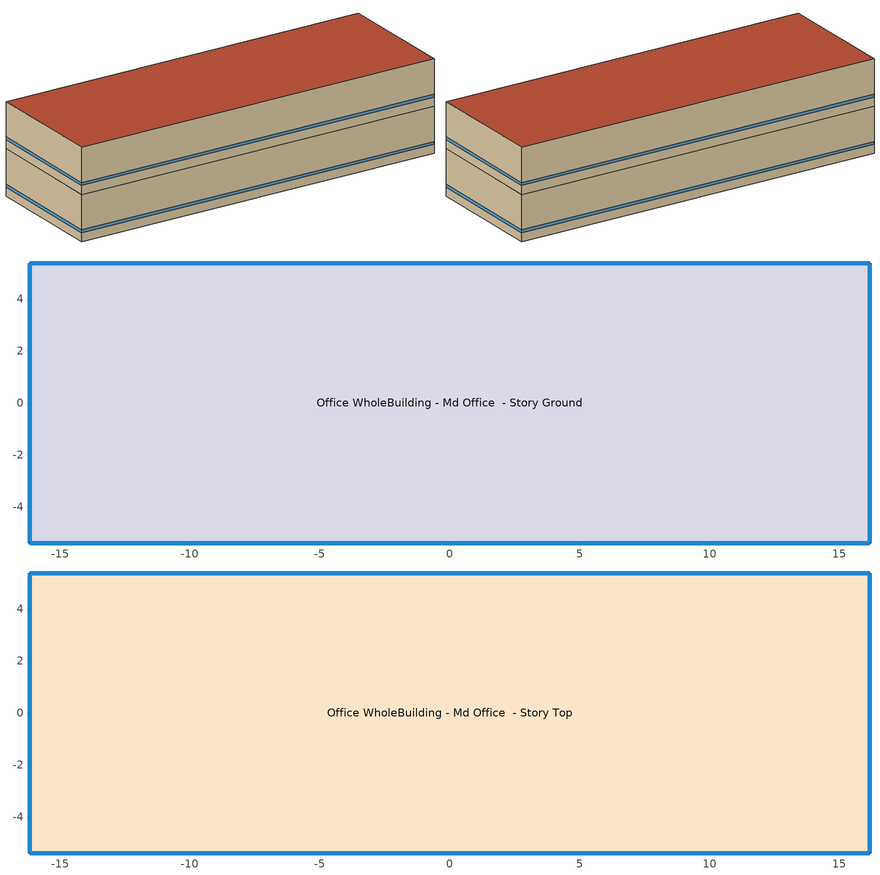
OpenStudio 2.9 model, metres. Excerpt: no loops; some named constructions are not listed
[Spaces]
Office WholeBuilding - Md Office  - Story Ground
 floor ground (Foundation F 126 Perim 8621 Area 34839): -16.16,-5.39 -16.16,5.39 16.16,5.39 16.16,-5.39 z0
 wall outside: -16.16,5.39 -16.16,-5.39 16.16,-5.39 16.16,5.39 -16.16,5.39 z0:3.96
 window: -16.16,5.36 -16.16,-5.36 / 16.16,-5.36 16.16,5.36 / 16.14,5.39 -16.14,5.39 / -16.14,-5.39 16.14,-5.39 z0.76:1
 ceiling adiabatic (Typical Interior Ceiling): 16.16,-5.39 16.16,5.39 -16.16,5.39 -16.16,-5.39 z3.96
Office WholeBuilding - Md Office  - Story Top
 floor adiabatic (Typical Interior Floor): -16.16,-5.39 -16.16,5.39 16.16,5.39 16.16,-5.39 z3.96
 wall outside: -16.16,5.39 -16.16,-5.39 16.16,-5.39 16.16,5.39 -16.16,5.39 z3.96:7.92
 window: -16.14,-5.39 16.14,-5.39 / -16.16,5.36 -16.16,-5.36 / 16.14,5.39 -16.14,5.39 / 16.16,-5.36 16.16,5.36 z4.72:4.96
 roof outside: 16.16,-5.39 16.16,5.39 -16.16,5.39 -16.16,-5.39 z7.92
[Schedule:Day]
Office BLDG_LIGHT_EndUseData Sat Day: Yes, 0, 5, 0.0430541, 0, 15, 0.0428012, 0, 25, 0.0425482, 0, 35, 0.0422952, 0, 45, 0.0420423, 0, 55, 0.0420144, 1, 5, 0.0419866, 1, 15, 0.0419588, 1, 25, 0.0419309, 1, 35, 0.0419031, 1, 45, 0.0418753, 1, 55, 0.0418794, 2, 5, 0.0418836, 2, 15, 0.0418877, 2, 25, 0.0418918, 2, 35, 0.041896, 2, 45, 0.0419001, 2, 55, 0.0421952, 3, 5, 0.0424903, 3, 15, 0.0427853, 3, 25, 0.0430804, 3, 35, 0.0433755, 3, 45, 0.0436705, 3, 55, 0.0391437, 4, 5, 0.0346169, 4, 15, 0.03009, 4, 25, 0.0255632, 4, 30, 0.0232998, 4, 40, 0.0203423, 4, 50, 0.0173849, 5, 0, 0.0144274, 5, 10, 0.0114699, 5, 20, 0.00851248, 5, 30, 0.00555501, 5, 40, 0.00566977, 5, 50, 0.00578453, 6, 0, 0.00589928, 6, 10, 0.00601404, 6, 20, 0.0061288, 6, 30, 0.00624355, 6, 40, 0.00520296, 6, 50, 0.00416237, 7, 0, 0.00312178, 7, 10, 0.00208118, 7, 20, 0.00104059, 7, 30, 0, 7, 40, 0.000811079, 7, 50, 0.00162216, 8, 0, 0.00243324, 8, 9, 0.00324432, 8, 19, 0.00405539, 8, 29, 0.00486647, 8, 30, 0.00486647, 8, 39, 0.00426646, 8, 49, 0.00366645, 8, 59, 0.00306645, 9, 9, 0.00246644, 9, 19, 0.00186643, 9, 29, 0.00126642, 9, 30, 0.00126642, 9, 39, 0.00145658, 9, 49, 0.00164674, 9, 59, 0.00183691, 10, 9, 0.00202707, 10, 19, 0.00221724, 10, 29, 0.0024074, 10, 30, 0.0024074, 10, 39, 0.00495627, 10, 49, 0.00750515, 10, 59, 0.010054, 11, 9, 0.0126029, 11, 19, 0.0151518, 11, 29, 0.0177006, 11, 30, 0.0177006, 11, 39, 0.0160862, 11, 49, 0.0144718, 11, 59, 0.0128574, 12, 9, 0.0112429, 12, 19, 0.00962851, 12, 29, 0.00801409, 12, 30, 0.00801409, 12, 39, 0.010246, 12, 49, 0.012478, 12, 59, 0.0147099, 13, 9, 0.0169418, 13, 19, 0.0191738, 13, 29, 0.0214057, 13, 30, 0.0214057, 13, 39, 0.0256509, 13, 49, 0.029896, 13, 59, 0.0341411, 14, 9, 0.0383863, 14, 19, 0.0426314, 14, 29, 0.0468765, 14, 37, 0.0500604, 14, 47, 0.0566684, 14, 57, 0.0632764, 15, 7, 0.0698844, 15, 17, 0.0764924, 15, 27, 0.0831004, 15, 37, 0.0897084, 17, 37, 0.0897084, 17, 47, 0.0881019, 17, 57, 0.0864954, 18, 7, 0.0848889, 18, 17, 0.0832824, 18, 27, 0.0816759, 18, 37, 0.0800694, 18, 47, 0.0762419, 18, 57, 0.0724143, 19, 7, 0.0685868, 19, 17, 0.0647592, 19, 27, 0.0609316, 19, 37, 0.0571041, 19, 45, 0.0542334, 19, 55, 0.0534844, 20, 5, 0.0527354, 20, 15, 0.0519864, 20, 25, 0.0512374, 20, 35, 0.0504884, 20, 45, 0.0497394, 20, 55, 0.0496992, 21, 5, 0.0496591, 21, 15, 0.049619, 21, 25, 0.0495789, 21, 35, 0.0495387, 21, 45, 0.0494986, 21, 55, 0.0482298, 22, 5, 0.0469611, 22, 15, 0.0456923, 22, 25, 0.0444235, 22, 35, 0.0431548, 22, 45, 0.041886, 22, 55, 0.042165, 23, 5, 0.042444, 23, 15, 0.042723, 23, 25, 0.043002, 23, 35, 0.043281, 23, 45, 0.04356, 23, 55, 0.0433071, 24, 0, 0.0430541
Office BLDG_LIGHT_EndUseData Sun Day: Yes, 0, 5, 0.0624244, 0, 15, 0.062591, 0, 25, 0.0627576, 0, 35, 0.0629242, 0, 45, 0.0630908, 0, 55, 0.0631584, 1, 5, 0.063226, 1, 15, 0.0632936, 1, 25, 0.0633613, 1, 35, 0.0634289, 1, 45, 0.0634965, 1, 55, 0.0635001, 2, 5, 0.0635037, 2, 15, 0.0635073, 2, 25, 0.0635109, 2, 35, 0.0635145, 2, 45, 0.0635181, 2, 55, 0.0543794, 3, 5, 0.0452408, 3, 15, 0.0361022, 3, 25, 0.0269636, 3, 35, 0.017825, 3, 45, 0.00868641, 3, 55, 0.00872996, 4, 5, 0.0087735, 4, 15, 0.00881704, 4, 25, 0.00886058, 4, 35, 0.00890412, 4, 45, 0.00894766, 4, 55, 0.0089912, 5, 5, 0.00903474, 5, 15, 0.00907828, 5, 25, 0.00912182, 5, 30, 0.00914359, 5, 40, 0.00844513, 5, 50, 0.00774666, 6, 0, 0.00704819, 6, 10, 0.00634972, 6, 20, 0.00565125, 6, 30, 0.00495278, 6, 40, 0.0050759, 6, 50, 0.00519902, 7, 0, 0.00532213, 7, 10, 0.00544525, 7, 20, 0.00556837, 7, 30, 0.00569149, 7, 40, 0.00578426, 7, 50, 0.00587703, 8, 0, 0.00596981, 8, 9, 0.00606258, 8, 19, 0.00615535, 8, 29, 0.00624812, 8, 30, 0.00624812, 8, 39, 0.00520677, 8, 49, 0.00416542, 8, 59, 0.00312406, 9, 9, 0.00208271, 9, 19, 0.00104135, 9, 29, 0, 9, 30, 0, 9, 39, 0.00022859, 9, 49, 0.00045718, 9, 59, 0.00068577, 10, 9, 0.00091436, 10, 19, 0.00114295, 10, 29, 0.00137154, 10, 30, 0.00137154, 10, 39, 0.0022097, 10, 49, 0.00304787, 10, 59, 0.00388603, 11, 9, 0.00472419, 11, 19, 0.00556235, 11, 29, 0.00640052, 11, 30, 0.00640052, 11, 39, 0.00692119, 11, 49, 0.00744187, 11, 59, 0.00796255, 12, 9, 0.00848323, 12, 19, 0.0090039, 12, 29, 0.00952458, 12, 30, 0.00952458, 12, 39, 0.00825464, 12, 49, 0.00698469, 12, 59, 0.00571475, 13, 9, 0.0044448, 13, 19, 0.00317486, 13, 29, 0.00190492, 13, 30, 0.00190492, 13, 39, 0.00245353, 13, 49, 0.00300215, 13, 59, 0.00355076, 14, 7, 0.00396223, 14, 17, 0.00527027, 14, 27, 0.00657831, 14, 37, 0.00788635, 14, 47, 0.00919439, 14, 57, 0.0105024, 15, 7, 0.0118105, 15, 17, 0.0205131, 15, 27, 0.0292157, 15, 37, 0.0379183, 15, 47, 0.0466209, 15, 57, 0.0553235, 16, 7, 0.0640261, 16, 17, 0.063667, 16, 27, 0.063308, 16, 37, 0.0629489, 16, 47, 0.0625898, 16, 57, 0.0622307, 17, 7, 0.0618717, 17, 17, 0.0618785, 17, 27, 0.0618853, 17, 37, 0.0618921, 17, 47, 0.0618989, 17, 57, 0.0619057, 18, 7, 0.0619125, 18, 17, 0.0622232, 18, 27, 0.0625338, 18, 37, 0.0628445, 18, 47, 0.0631552, 18, 57, 0.0634659, 19, 7, 0.0637766, 19, 17, 0.0618056, 19, 27, 0.0598347, 19, 37, 0.0578637, 19, 45, 0.0563855, 19, 55, 0.0575139, 20, 5, 0.0586423, 20, 15, 0.0597706, 20, 25, 0.060899, 20, 35, 0.0620274, 20, 45, 0.0631558, 20, 55, 0.0579026, 21, 5, 0.0526493, 21, 15, 0.0473961, 21, 25, 0.0421429, 21, 35, 0.0368897, 21, 45, 0.0316364, 21, 55, 0.0338183, 22, 5, 0.0360001, 22, 15, 0.0381819, 22, 25, 0.0403638, 22, 35, 0.0425456, 22, 45, 0.0447274, 22, 55, 0.0476214, 23, 5, 0.0505153, 23, 15, 0.0534093, 23, 25, 0.0563033, 23, 35, 0.0591972, 23, 45, 0.0620912, 23, 55, 0.0622578, 24, 0, 0.0624244
Office BLDG_EQUIP_EndUseData Sat Day: Yes, 0, 5, 0.409845, 0, 15, 0.423033, 0, 25, 0.436222, 0, 35, 0.449411, 0, 45, 0.462599, 0, 55, 0.47655, 1, 5, 0.4905, 1, 15, 0.50445, 1, 25, 0.5184, 1, 35, 0.532351, 1, 45, 0.546301, 1, 55, 0.557205, 2, 5, 0.568108, 2, 15, 0.579012, 2, 25, 0.589916, 2, 35, 0.600819, 2, 45, 0.611723, 2, 55, 0.614569, 3, 5, 0.617415, 3, 15, 0.620261, 3, 25, 0.623108, 3, 35, 0.625954, 3, 45, 0.6288, 3, 55, 0.613193, 4, 5, 0.597586, 4, 15, 0.581978, 4, 25, 0.566371, 4, 30, 0.558568, 4, 40, 0.560973, 4, 50, 0.563378, 5, 0, 0.565783, 5, 10, 0.568188, 5, 20, 0.570594, 5, 30, 0.572999, 5, 40, 0.558568, 5, 50, 0.544136, 6, 0, 0.529705, 6, 10, 0.515274, 6, 20, 0.500842, 6, 30, 0.486411, 6, 40, 0.479636, 6, 50, 0.472861, 7, 0, 0.466087, 7, 10, 0.459312, 7, 20, 0.452537, 7, 30, 0.445763, 7, 40, 0.443558, 7, 50, 0.441353, 8, 0, 0.439148, 8, 9, 0.436944, 8, 19, 0.434739, 8, 29, 0.432534, 8, 30, 0.432534, 8, 39, 0.432293, 8, 49, 0.432053, 8, 59, 0.431812, 9, 9, 0.431572, 9, 19, 0.431331, 9, 29, 0.431091, 9, 30, 0.431091, 9, 39, 0.43065, 9, 49, 0.430209, 9, 59, 0.429768, 10, 9, 0.429327, 10, 19, 0.428886, 10, 29, 0.428445, 10, 30, 0.428445, 10, 39, 0.426962, 10, 49, 0.425479, 10, 59, 0.423995, 11, 9, 0.422512, 11, 19, 0.421029, 11, 29, 0.419546, 11, 30, 0.419546, 11, 39, 0.415617, 11, 49, 0.411689, 11, 59, 0.40776, 12, 9, 0.403832, 12, 19, 0.399903, 12, 29, 0.395975, 12, 30, 0.395975, 12, 39, 0.380822, 12, 49, 0.365669, 12, 59, 0.350516, 13, 9, 0.335363, 13, 19, 0.32021, 13, 29, 0.305057, 13, 30, 0.305057, 13, 39, 0.289913, 13, 49, 0.274769, 13, 59, 0.259625, 14, 9, 0.244481, 14, 19, 0.229337, 14, 29, 0.214193, 14, 37, 0.202835, 14, 47, 0.198586, 14, 57, 0.194337, 15, 7, 0.190088, 15, 17, 0.185838, 15, 27, 0.181589, 15, 37, 0.17734, 15, 47, 0.180787, 15, 57, 0.184235, 16, 7, 0.187682, 16, 17, 0.19113, 16, 27, 0.194577, 16, 37, 0.198025, 16, 47, 0.203316, 16, 57, 0.208608, 17, 7, 0.213899, 17, 17, 0.219191, 17, 27, 0.224482, 17, 37, 0.229774, 17, 47, 0.234023, 17, 57, 0.238272, 18, 7, 0.242521, 18, 17, 0.246771, 18, 27, 0.25102, 18, 37, 0.255269, 18, 47, 0.262716, 18, 57, 0.270164, 19, 7, 0.277611, 19, 17, 0.285058, 19, 27, 0.292506, 19, 37, 0.299953, 19, 45, 0.305538, 19, 55, 0.305699, 20, 5, 0.305859, 20, 15, 0.306019, 20, 25, 0.30618, 20, 35, 0.30634, 20, 45, 0.3065, 20, 55, 0.305298, 21, 5, 0.304095, 21, 15, 0.302893, 21, 25, 0.30169, 21, 35, 0.300487, 21, 45, 0.299285, 21, 55, 0.303734, 22, 5, 0.308184, 22, 15, 0.312634, 22, 25, 0.317083, 22, 35, 0.321533, 22, 45, 0.325983, 22, 55, 0.335563, 23, 5, 0.345144, 23, 15, 0.354725, 23, 25, 0.364306, 23, 35, 0.373887, 23, 45, 0.383467, 23, 55, 0.396656, 24, 0, 0.409845
Office BLDG_EQUIP_EndUseData Sun Day: Yes, 0, 5, 0.457794, 0, 15, 0.47913, 0, 25, 0.500466, 0, 35, 0.521803, 0, 45, 0.543139, 0, 55, 0.558999, 1, 5, 0.574859, 1, 15, 0.590719, 1, 25, 0.60658, 1, 35, 0.62244, 1, 45, 0.6383, 1, 55, 0.637975, 2, 5, 0.637651, 2, 15, 0.637326, 2, 25, 0.637002, 2, 35, 0.636677, 2, 45, 0.636353, 2, 55, 0.606308, 3, 5, 0.576263, 3, 15, 0.546218, 3, 25, 0.516172, 3, 35, 0.486127, 3, 45, 0.456082, 3, 55, 0.458926, 4, 5, 0.46177, 4, 15, 0.464614, 4, 25, 0.467458, 4, 35, 0.470302, 4, 45, 0.473146, 4, 55, 0.47599, 5, 5, 0.478835, 5, 15, 0.481679, 5, 25, 0.484523, 5, 30, 0.485945, 5, 40, 0.476696, 5, 50, 0.467448, 6, 0, 0.458199, 6, 10, 0.448951, 6, 20, 0.439703, 6, 30, 0.430454, 6, 40, 0.43305, 6, 50, 0.435646, 7, 0, 0.438242, 7, 10, 0.440838, 7, 20, 0.443434, 7, 30, 0.446031, 7, 40, 0.451953, 7, 50, 0.457875, 8, 0, 0.463797, 8, 9, 0.469719, 8, 19, 0.475642, 8, 29, 0.481564, 8, 30, 0.481564, 8, 39, 0.484809, 8, 49, 0.488054, 8, 59, 0.491299, 9, 9, 0.494544, 9, 19, 0.497789, 9, 29, 0.501034, 9, 30, 0.501034, 9, 39, 0.498235, 9, 49, 0.495436, 9, 59, 0.492638, 10, 9, 0.489839, 10, 19, 0.48704, 10, 29, 0.484241, 10, 30, 0.484241, 10, 39, 0.473573, 10, 49, 0.462905, 10, 59, 0.452237, 11, 9, 0.441569, 11, 19, 0.4309, 11, 29, 0.420232, 11, 30, 0.420232, 11, 39, 0.404616, 11, 49, 0.388999, 11, 59, 0.373382, 12, 9, 0.357765, 12, 19, 0.342148, 12, 29, 0.326531, 12, 30, 0.326531, 12, 39, 0.317405, 12, 49, 0.308278, 12, 59, 0.299151, 13, 9, 0.290025, 13, 19, 0.280898, 13, 29, 0.271771, 13, 30, 0.271771, 13, 39, 0.251587, 13, 49, 0.231403, 13, 59, 0.211218, 14, 7, 0.19608, 14, 17, 0.192957, 14, 27, 0.189833, 14, 37, 0.18671, 14, 47, 0.183587, 14, 57, 0.180463, 15, 7, 0.17734, 15, 17, 0.178679, 15, 27, 0.180017, 15, 37, 0.181356, 15, 47, 0.182694, 15, 57, 0.184033, 16, 7, 0.185372, 16, 17, 0.194336, 16, 27, 0.2033, 16, 37, 0.212265, 16, 47, 0.221229, 16, 57, 0.230194, 17, 7, 0.239158, 17, 17, 0.237495, 17, 27, 0.235832, 17, 37, 0.234169, 17, 47, 0.232506, 17, 57, 0.230843, 18, 7, 0.22918, 18, 17, 0.230153, 18, 27, 0.231127, 18, 37, 0.2321, 18, 47, 0.233074, 18, 57, 0.234047, 19, 7, 0.235021, 19, 17, 0.226649, 19, 27, 0.218276, 19, 37, 0.209904, 19, 45, 0.203625, 19, 55, 0.203138, 20, 5, 0.202651, 20, 15, 0.202165, 20, 25, 0.201678, 20, 35, 0.201191, 20, 45, 0.200704, 20, 55, 0.205896, 21, 5, 0.211089, 21, 15, 0.216281, 21, 25, 0.221473, 21, 35, 0.226665, 21, 45, 0.231857, 21, 55, 0.243093, 22, 5, 0.254329, 22, 15, 0.265565, 22, 25, 0.276801, 22, 35, 0.288037, 22, 45, 0.299273, 22, 55, 0.318581, 23, 5, 0.337889, 23, 15, 0.357197, 23, 25, 0.376505, 23, 35, 0.395813, 23, 45, 0.415121, 23, 55, 0.436458, 24, 0, 0.457794
